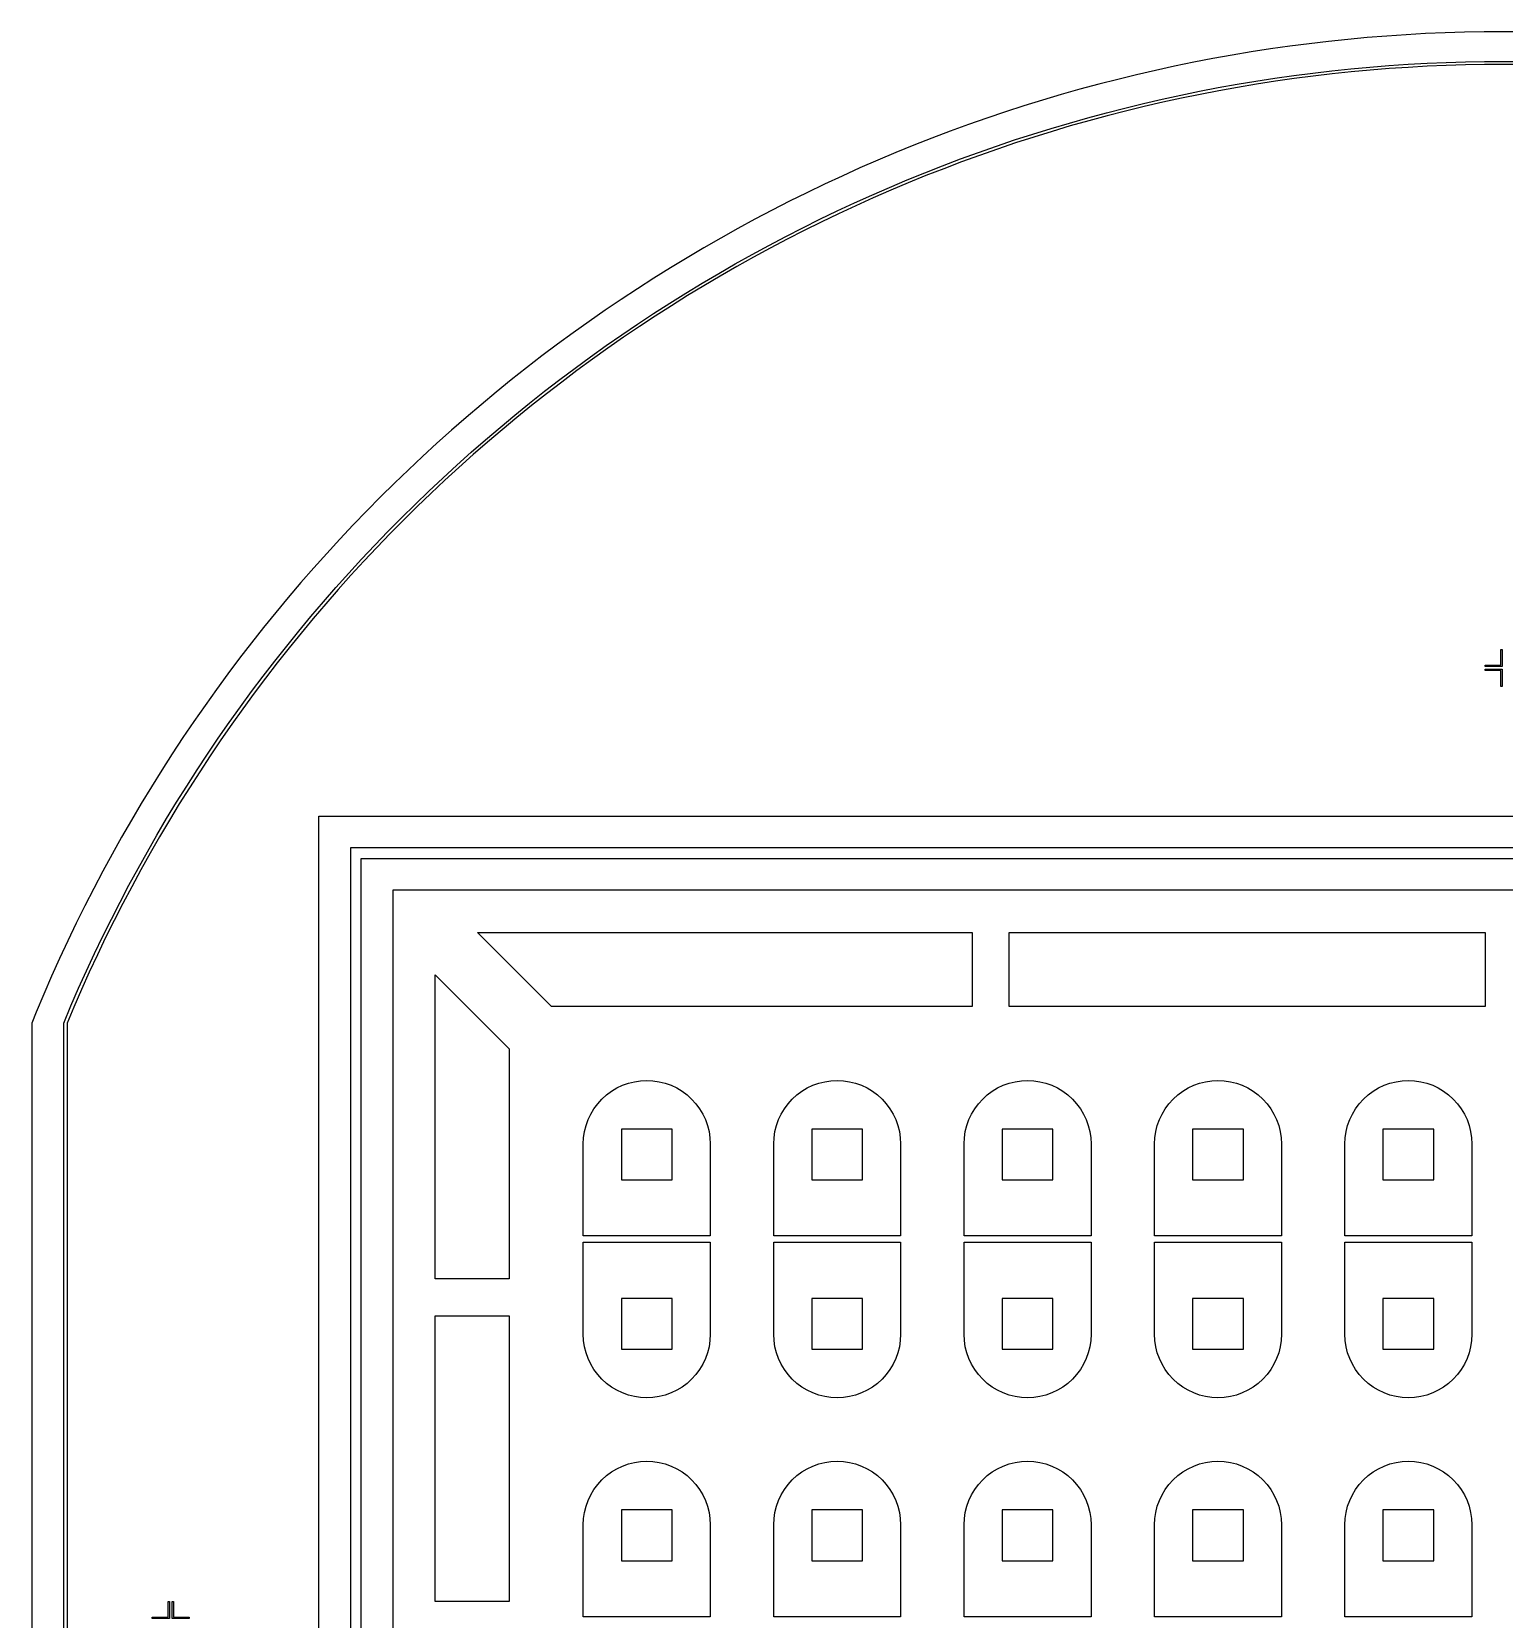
# Model space of a CAD drawing. Extents: x -25 to 122, y -49 to 104.
# Drawn here: x -25 to 45.9, y 27.5 to 104 of the extents above; entities that cross this region are included whole.
import ezdxf

# ---------------------------------------------------------------- set-up
doc = ezdxf.new("R2010")
doc.units = 0

msp = doc.modelspace()

# ---------------------------------------------------------------- linework, layer by layer
for p, q in [((44.9162, 104.007), (43.9776, 103.99)), ((45.855, 104.013), (44.9162, 104.007)), ((46.7938, 104.007), (45.855, 104.013)), ((35.5596, 103.317), (34.6301, 103.185)), ((36.4906, 103.438), (35.5596, 103.317)), ((37.423, 103.547), (36.4906, 103.438)), ((38.3567, 103.645), (37.423, 103.547)), ((39.2915, 103.731), (38.3567, 103.645)), ((40.2273, 103.806), (39.2915, 103.731)), ((41.164, 103.869), (40.2273, 103.806)), ((42.1013, 103.921), (41.164, 103.869)), ((43.0392, 103.961), (42.1013, 103.921)), ((43.9776, 103.99), (43.0392, 103.961)), ((30.9306, 102.543), (30.011, 102.354)), ((31.8524, 102.721), (30.9306, 102.543)), ((32.7764, 102.887), (31.8524, 102.721)), ((33.7024, 103.042), (32.7764, 102.887)), ((34.6301, 103.185), (33.7024, 103.042)), ((41.2513, 102.447), (42.1712, 102.498)), ((42.1712, 102.498), (43.0917, 102.537)), ((43.0917, 102.537), (44.0126, 102.565)), ((44.0126, 102.565), (44.9337, 102.582)), ((44.9337, 102.582), (45.855, 102.588)), ((45.855, 102.588), (46.7763, 102.582)), ((27.267, 101.72), (26.3578, 101.487)), ((28.1791, 101.943), (27.267, 101.72)), ((29.0938, 102.154), (28.1791, 101.943)), ((30.011, 102.354), (29.0938, 102.154)), ((33.9287, 101.635), (34.8392, 101.775)), ((34.8392, 101.775), (35.7514, 101.905)), ((35.7715, 101.756), (34.8612, 101.627)), ((35.7514, 101.905), (36.665, 102.023)), ((36.6834, 101.875), (35.7715, 101.756)), ((36.665, 102.023), (37.5801, 102.131)), ((37.5966, 101.981), (36.6834, 101.875)), ((37.5801, 102.131), (38.4964, 102.226)), ((38.5111, 102.077), (37.5966, 101.981)), ((38.4964, 102.226), (39.4138, 102.311)), ((39.4266, 102.162), (38.5111, 102.077)), ((39.4138, 102.311), (40.3321, 102.385)), ((40.3432, 102.235), (39.4266, 102.162)), ((40.3321, 102.385), (41.2513, 102.447)), ((41.2605, 102.297), (40.3432, 102.235)), ((42.1786, 102.348), (41.2605, 102.297)), ((43.0972, 102.387), (42.1786, 102.348)), ((44.0163, 102.415), (43.0972, 102.387)), ((44.9356, 102.432), (44.0163, 102.415)), ((45.855, 102.438), (44.9356, 102.432)), ((46.7744, 102.432), (45.855, 102.438)), ((24.5482, 100.986), (23.6482, 100.719)), ((25.4515, 101.242), (24.5482, 100.986)), ((26.3578, 101.487), (25.4515, 101.242)), ((29.406, 100.764), (30.3061, 100.96)), ((30.3061, 100.96), (31.2086, 101.145)), ((31.2379, 100.998), (30.3372, 100.813)), ((31.2086, 101.145), (32.1133, 101.32)), ((32.1407, 101.172), (31.2379, 100.998)), ((32.1133, 101.32), (33.02, 101.483)), ((33.0457, 101.335), (32.1407, 101.172)), ((33.02, 101.483), (33.9287, 101.635)), ((33.9526, 101.487), (33.0457, 101.335)), ((34.8612, 101.627), (33.9526, 101.487)), ((22.7515, 100.441), (21.8584, 100.152)), ((23.6482, 100.719), (22.7515, 100.441)), ((26.721, 100.109), (27.6133, 100.338)), ((27.6497, 100.193), (26.7592, 99.9637)), ((27.6133, 100.338), (28.5083, 100.556)), ((28.543, 100.411), (27.6497, 100.193)), ((28.5083, 100.556), (29.406, 100.764)), ((29.4388, 100.617), (28.543, 100.411)), ((30.3372, 100.813), (29.4388, 100.617)), ((20.0829, 99.5411), (19.201, 99.2194)), ((20.9688, 99.8519), (20.0829, 99.5411)), ((21.8584, 100.152), (20.9688, 99.8519)), ((24.0619, 99.3553), (24.9451, 99.6173)), ((24.9869, 99.4732), (24.1054, 99.2117)), ((24.9451, 99.6173), (25.8315, 99.8685)), ((25.8716, 99.7239), (24.9869, 99.4732)), ((25.8315, 99.8685), (26.721, 100.109)), ((26.7592, 99.9637), (25.8716, 99.7239)), ((18.323, 98.8869), (17.4492, 98.5437)), ((19.201, 99.2194), (18.323, 98.8869)), ((21.4323, 98.5045), (22.3053, 98.7988)), ((22.3524, 98.6564), (21.4811, 98.3626)), ((22.3053, 98.7988), (23.1819, 99.0824)), ((23.2272, 98.9394), (22.3524, 98.6564)), ((23.1819, 99.0824), (24.0619, 99.3553)), ((24.1054, 99.2117), (23.2272, 98.9394)), ((16.5797, 98.1898), (15.7146, 97.8252)), ((17.4492, 98.5437), (16.5797, 98.1898)), ((18.8359, 97.5574), (19.6975, 97.8837)), ((19.6975, 97.8837), (20.563, 98.1994)), ((20.6135, 98.0582), (19.7497, 97.7431)), ((20.563, 98.1994), (21.4323, 98.5045)), ((21.4811, 98.3626), (20.6135, 98.0582)), ((14.854, 97.45), (13.9981, 97.0643)), ((15.7146, 97.8252), (14.854, 97.45)), ((17.125, 96.8732), (17.9784, 97.2206)), ((17.9784, 97.2206), (18.8359, 97.5574)), ((18.8899, 97.4175), (18.0341, 97.0813)), ((19.7497, 97.7431), (18.8899, 97.4175)), ((13.147, 96.6682), (12.3009, 96.2616)), ((13.9981, 97.0643), (13.147, 96.6682)), ((15.4315, 96.1473), (16.276, 96.5155)), ((16.3351, 96.3776), (15.4923, 96.0101)), ((16.276, 96.5155), (17.125, 96.8732)), ((17.1824, 96.7346), (16.3351, 96.3776)), ((18.0341, 97.0813), (17.1824, 96.7346)), ((11.4597, 95.8446), (10.6238, 95.4174)), ((12.3009, 96.2616), (11.4597, 95.8446)), ((13.7563, 95.38), (14.5916, 95.7688)), ((14.654, 95.6324), (13.8204, 95.2444)), ((14.5916, 95.7688), (15.4315, 96.1473)), ((15.4923, 96.0101), (14.654, 95.6324)), ((9.79315, 94.98), (8.96794, 94.5323)), ((10.6238, 95.4174), (9.79315, 94.98)), ((12.1004, 94.5718), (12.9259, 94.981)), ((12.9917, 94.8462), (12.1679, 94.4378)), ((12.9259, 94.981), (13.7563, 95.38)), ((13.8204, 95.2444), (12.9917, 94.8462)), ((8.14828, 94.0746), (7.33432, 93.6069)), ((8.96794, 94.5323), (8.14828, 94.0746)), ((10.4649, 93.7232), (11.2801, 94.1525)), ((11.2801, 94.1525), (12.1004, 94.5718)), ((12.1679, 94.4378), (11.3491, 94.0194)), ((7.33432, 93.6069), (6.52614, 93.1292)), ((9.65506, 93.284), (10.4649, 93.7232)), ((10.5356, 93.5909), (9.72739, 93.1525)), ((11.3491, 94.0194), (10.5356, 93.5909)), ((5.72389, 92.6416), (4.92769, 92.1443)), ((6.52614, 93.1292), (5.72389, 92.6416)), ((8.05186, 92.3757), (8.85066, 92.8348)), ((8.92461, 92.7043), (8.1274, 92.2462)), ((8.85066, 92.8348), (9.65506, 93.284)), ((9.72739, 93.1525), (8.92461, 92.7043)), ((4.92769, 92.1443), (4.13763, 91.6372)), ((6.47144, 91.4285), (7.25874, 91.907)), ((7.33585, 91.7783), (6.55013, 91.3008)), ((7.25874, 91.907), (8.05186, 92.3757)), ((8.1274, 92.2462), (7.33585, 91.7783)), ((3.35388, 91.1204), (2.57652, 90.5941)), ((4.13763, 91.6372), (3.35388, 91.1204)), ((5.69005, 90.9404), (6.47144, 91.4285)), ((6.55013, 91.3008), (5.77031, 90.8136)), ((2.57652, 90.5941), (1.80568, 90.0582)), ((4.14557, 89.9356), (4.91473, 90.4427)), ((4.99652, 90.317), (4.2289, 89.8108)), ((4.91473, 90.4427), (5.69005, 90.9404)), ((5.77031, 90.8136), (4.99652, 90.317)), ((1.04146, 89.513), (0.28401, 88.9584)), ((1.80568, 90.0582), (1.04146, 89.513)), ((3.38269, 89.419), (4.14557, 89.9356)), ((4.2289, 89.8108), (3.46754, 89.2953)), ((0.28401, 88.9584), (-0.46658, 88.3945)), ((1.87622, 88.358), (2.62621, 88.8932)), ((2.71257, 88.7705), (1.9641, 88.2365)), ((2.62621, 88.8932), (3.38269, 89.419)), ((3.46754, 89.2953), (2.71257, 88.7705)), ((-0.46658, 88.3945), (-1.21021, 87.8215)), ((1.13287, 87.8138), (1.87622, 88.358)), ((1.9641, 88.2365), (1.22223, 87.6933)), ((-1.94673, 87.2394), (-2.67607, 86.6483)), ((-1.21021, 87.8215), (-1.94673, 87.2394)), ((-0.3335, 86.6981), (0.39626, 87.2604)), ((0.39626, 87.2604), (1.13287, 87.8138)), ((1.22223, 87.6933), (0.48709, 87.1411)), ((-2.67607, 86.6483), (-3.3981, 86.0483)), ((-1.0563, 86.1268), (-0.3335, 86.6981)), ((-0.24121, 86.5798), (-0.96259, 86.0097)), ((0.48709, 87.1411), (-0.24121, 86.5798)), ((-3.3981, 86.0483), (-4.1127, 85.4395)), ((-1.77206, 85.5467), (-1.0563, 86.1268)), ((-0.96259, 86.0097), (-1.6769, 85.4308)), ((-4.1127, 85.4395), (-4.81979, 84.8219)), ((-3.18193, 84.3604), (-2.48064, 84.9579)), ((-2.48064, 84.9579), (-1.77206, 85.5467)), ((-1.6769, 85.4308), (-2.38406, 84.8431)), ((-5.51924, 84.1957), (-6.21095, 83.561)), ((-4.81979, 84.8219), (-5.51924, 84.1957)), ((-3.87585, 83.7544), (-3.18193, 84.3604)), ((-3.08395, 84.2469), (-3.77649, 83.642)), ((-2.38406, 84.8431), (-3.08395, 84.2469)), ((-6.21095, 83.561), (-6.89484, 82.9179)), ((-4.56227, 83.1399), (-3.87585, 83.7544)), ((-3.77649, 83.642), (-4.46153, 83.0287)), ((-6.89484, 82.9179), (-7.57077, 82.2664)), ((-5.2411, 82.517), (-4.56227, 83.1399)), ((-4.46153, 83.0287), (-5.13901, 82.4071)), ((-7.57077, 82.2664), (-8.23865, 81.6066)), ((-6.57558, 81.2465), (-5.91225, 81.8858)), ((-5.91225, 81.8858), (-5.2411, 82.517)), ((-5.13901, 82.4071), (-5.80881, 81.7772)), ((-8.23865, 81.6066), (-8.89839, 80.9388)), ((-7.23102, 80.599), (-6.57558, 81.2465)), ((-6.47083, 81.1391), (-7.12495, 80.493)), ((-5.80881, 81.7772), (-6.47083, 81.1391)), ((-8.89839, 80.9388), (-9.54988, 80.2628)), ((-7.87848, 79.9436), (-7.23102, 80.599)), ((-7.12495, 80.493), (-7.77112, 79.8388)), ((-10.193, 79.5789), (-10.8277, 78.8872)), ((-9.54988, 80.2628), (-10.193, 79.5789)), ((-8.51784, 79.2802), (-7.87848, 79.9436)), ((-7.77112, 79.8388), (-8.40919, 79.1768)), ((-10.8277, 78.8872), (-11.4539, 78.1878)), ((-9.149, 78.6091), (-8.51784, 79.2802)), ((-8.40919, 79.1768), (-9.03911, 78.507)), ((-11.4539, 78.1878), (-12.0715, 77.4807)), ((-9.7719, 77.9303), (-9.149, 78.6091)), ((-9.03911, 78.507), (-9.66075, 77.8295)), ((-12.0715, 77.4807), (-12.6803, 76.7661)), ((-10.9924, 76.5499), (-10.3864, 77.2439)), ((-10.3864, 77.2439), (-9.7719, 77.9303)), ((-9.66075, 77.8295), (-10.274, 77.1445)), ((-12.6803, 76.7661), (-13.2803, 76.0441)), ((-11.5899, 75.8486), (-10.9924, 76.5499)), ((-10.274, 77.1445), (-10.8789, 76.452)), ((-13.2803, 76.0441), (-13.8714, 75.3147)), ((-12.1787, 75.1401), (-11.5899, 75.8486)), ((-11.4751, 75.7521), (-12.0628, 75.0449)), ((-10.8789, 76.452), (-11.4751, 75.7521)), ((-13.8714, 75.3147), (-14.4535, 74.5782)), ((-12.7588, 74.4243), (-12.1787, 75.1401)), ((-12.0628, 75.0449), (-12.6417, 74.3306)), ((-14.4535, 74.5782), (-15.0265, 73.8346)), ((-13.3301, 73.7015), (-12.7588, 74.4243)), ((-12.6417, 74.3306), (-13.2118, 73.6092)), ((45.7276, 73.4954), (45.7276, 74.2596)), ((45.7276, 74.2596), (45.7913, 74.2596)), ((45.7913, 74.2596), (45.7913, 73.4317)), ((-15.0265, 73.8346), (-15.5904, 73.084)), ((-13.8924, 72.9717), (-13.3301, 73.7015)), ((-13.2118, 73.6092), (-13.7731, 72.8809)), ((44.9634, 73.4317), (44.9634, 73.4954)), ((44.9634, 73.4954), (45.7276, 73.4954)), ((45.7913, 73.4317), (44.9634, 73.4317)), ((-15.5904, 73.084), (-16.145, 72.3265)), ((-14.4458, 72.2351), (-13.8924, 72.9717)), ((-13.7731, 72.8809), (-14.3253, 72.1458)), ((44.9634, 73.2406), (44.9634, 73.3043)), ((44.9634, 73.3043), (45.7913, 73.3043)), ((45.7276, 73.2406), (44.9634, 73.2406)), ((45.7276, 72.4764), (45.7276, 73.2406)), ((45.7913, 73.3043), (45.7913, 72.4764)), ((-16.145, 72.3265), (-16.6902, 71.5623)), ((-14.9901, 71.4918), (-14.4458, 72.2351)), ((-14.3253, 72.1458), (-14.8685, 71.4039)), ((45.7913, 72.4764), (45.7276, 72.4764)), ((-16.6902, 71.5623), (-17.2261, 70.7915)), ((-15.5252, 70.7418), (-14.9901, 71.4918)), ((-14.8685, 71.4039), (-15.4025, 70.6554)), ((-17.2261, 70.7915), (-17.7524, 70.0141)), ((-16.051, 69.9853), (-15.5252, 70.7418)), ((-15.4025, 70.6554), (-15.9273, 69.9004)), ((-17.7524, 70.0141), (-18.2692, 69.2303)), ((-16.5676, 69.2224), (-16.051, 69.9853)), ((-15.9273, 69.9004), (-16.4428, 69.1391)), ((-18.2692, 69.2303), (-18.7763, 68.4403)), ((-17.0747, 68.4532), (-16.5676, 69.2224)), ((-16.4428, 69.1391), (-16.949, 68.3715)), ((-18.7763, 68.4403), (-19.2737, 67.6441)), ((-17.5724, 67.6779), (-17.0747, 68.4532)), ((-16.949, 68.3715), (-17.4456, 67.5977)), ((-19.2737, 67.6441), (-19.7612, 66.8418)), ((-18.0605, 66.8965), (-17.5724, 67.6779)), ((-17.4456, 67.5977), (-17.9328, 66.8179)), ((-19.7612, 66.8418), (-20.2389, 66.0337)), ((-18.539, 66.1092), (-18.0605, 66.8965)), ((-17.9328, 66.8179), (-18.4103, 66.0321)), ((-20.2389, 66.0337), (-20.7066, 65.2197)), ((-19.0078, 65.3161), (-18.539, 66.1092)), ((-18.4103, 66.0321), (-18.8782, 65.2406)), ((-11.209, -11.209), (-11.209, 66.235)), ((-11.209, 66.235), (102.919, 66.235)), ((-20.7066, 65.2197), (-21.1644, 64.4)), ((-19.4668, 64.5173), (-19.0078, 65.3161)), ((-18.8782, 65.2406), (-19.3363, 64.4434)), ((-21.1644, 64.4), (-21.612, 63.5748)), ((-19.916, 63.7129), (-19.4668, 64.5173)), ((-19.3363, 64.4434), (-19.7845, 63.6406)), ((101.39, 64.7065), (-9.6805, 64.7065)), ((-9.6805, 64.7065), (-9.6805, -9.6805)), ((-21.612, 63.5748), (-22.0494, 62.7442)), ((-20.3552, 62.9031), (-19.916, 63.7129)), ((-19.7845, 63.6406), (-20.2229, 62.8324)), ((-9.17099, -9.17099), (-9.17099, 64.197)), ((-9.17099, 64.197), (100.881, 64.197)), ((-22.0494, 62.7442), (-22.4766, 61.9082)), ((-20.7845, 62.0879), (-20.3552, 62.9031)), ((-20.2229, 62.8324), (-20.6514, 62.0188)), ((-21.2038, 61.2675), (-20.7845, 62.0879)), ((-20.6514, 62.0188), (-21.0698, 61.2001)), ((99.3525, 62.6685), (-7.64249, 62.6685)), ((-7.64249, 62.6685), (-7.64249, -7.64249)), ((-22.4766, 61.9082), (-22.8936, 61.0671)), ((-21.613, 60.4421), (-21.2038, 61.2675)), ((-21.0698, 61.2001), (-21.4782, 60.3763)), ((-22.8936, 61.0671), (-23.3002, 60.2209)), ((-22.012, 59.6117), (-21.613, 60.4421)), ((0, 57.064), (-3.5665, 60.6305)), ((-3.5665, 60.6305), (20.2526, 60.6305)), ((20.2526, 60.6305), (20.2526, 57.064)), ((22.0359, 57.064), (22.0359, 60.6305)), ((22.0359, 60.6305), (44.9634, 60.6305)), ((44.9634, 60.6305), (44.9634, 57.064)), ((-23.3002, 60.2209), (-23.6963, 59.3698)), ((-21.4782, 60.3763), (-21.8764, 59.5475)), ((-23.6963, 59.3698), (-24.082, 58.5139)), ((-22.4008, 58.7764), (-22.012, 59.6117)), ((-21.8764, 59.5475), (-22.2644, 58.714)), ((-24.082, 58.5139), (-24.4572, 57.6534)), ((-22.7793, 57.9365), (-22.4008, 58.7764)), ((-22.2644, 58.714), (-22.6422, 57.8757)), ((-5.60449, 43.9444), (-5.60449, 58.5925)), ((-5.60449, 58.5925), (-2.03799, 55.026)), ((-24.4572, 57.6534), (-24.8218, 56.7883)), ((-23.1475, 57.0919), (-22.7793, 57.9365)), ((-22.6422, 57.8757), (-23.0096, 57.0328)), ((-24.8218, 56.7883), (-25.0371, 56.2593)), ((-23.4969, 56.2626), (-23.1475, 57.0919)), ((-23.0096, 57.0328), (-23.3345, 56.2618)), ((20.2526, 57.064), (0, 57.064)), ((44.9634, 57.064), (22.0359, 57.064)), ((-25.0371, 56.2593), (-25.0371, -1.23334)), ((-23.4969, -1.23666), (-23.4969, 56.2626)), ((-23.3345, 56.2618), (-23.3345, -1.23579)), ((-2.03799, 55.026), (-2.03799, 43.9444)), ((2.42387, 52.6021), (2.64616, 52.8036)), ((2.64616, 52.8036), (2.88712, 52.9823)), ((2.88712, 52.9823), (3.14444, 53.1365)), ((3.14444, 53.1365), (3.41563, 53.2648)), ((3.41563, 53.2648), (3.69809, 53.3659)), ((3.69809, 53.3659), (3.98911, 53.4388)), ((3.98911, 53.4388), (4.28587, 53.4828)), ((4.28587, 53.4828), (4.58549, 53.4975)), ((4.58549, 53.4975), (4.88512, 53.4828)), ((4.88512, 53.4828), (5.18188, 53.4388)), ((5.18188, 53.4388), (5.47289, 53.3659)), ((5.47289, 53.3659), (5.75534, 53.2648)), ((5.75534, 53.2648), (6.02655, 53.1365)), ((6.02655, 53.1365), (6.28386, 52.9823)), ((6.28386, 52.9823), (6.52483, 52.8036)), ((6.52483, 52.8036), (6.7471, 52.6021)), ((11.5949, 52.6021), (11.8172, 52.8036)), ((11.8172, 52.8036), (12.0581, 52.9823)), ((12.0581, 52.9823), (12.3154, 53.1365)), ((12.3154, 53.1365), (12.5866, 53.2648)), ((12.5866, 53.2648), (12.8691, 53.3659)), ((12.8691, 53.3659), (13.1601, 53.4388)), ((13.1601, 53.4388), (13.4569, 53.4828)), ((13.4569, 53.4828), (13.7565, 53.4975)), ((13.7565, 53.4975), (14.0561, 53.4828)), ((14.0561, 53.4828), (14.3529, 53.4388)), ((14.3529, 53.4388), (14.6439, 53.3659)), ((14.6439, 53.3659), (14.9263, 53.2648)), ((14.9263, 53.2648), (15.1975, 53.1365)), ((15.1975, 53.1365), (15.4549, 52.9823)), ((15.4549, 52.9823), (15.6958, 52.8036)), ((15.6958, 52.8036), (15.9181, 52.6021)), ((20.7659, 52.6021), (20.9882, 52.8036)), ((20.9882, 52.8036), (21.2291, 52.9823)), ((21.2291, 52.9823), (21.4864, 53.1365)), ((21.4864, 53.1365), (21.7576, 53.2648)), ((21.7576, 53.2648), (22.0401, 53.3659)), ((22.0401, 53.3659), (22.3311, 53.4388)), ((22.3311, 53.4388), (22.6279, 53.4828)), ((22.6279, 53.4828), (22.9275, 53.4975)), ((22.9275, 53.4975), (23.2271, 53.4828)), ((23.2271, 53.4828), (23.5239, 53.4388)), ((23.5239, 53.4388), (23.8149, 53.3659)), ((23.8149, 53.3659), (24.0974, 53.2648)), ((24.0974, 53.2648), (24.3685, 53.1365)), ((24.3685, 53.1365), (24.6259, 52.9823)), ((24.6259, 52.9823), (24.8668, 52.8036)), ((24.8668, 52.8036), (25.0891, 52.6021)), ((29.9369, 52.6021), (30.1592, 52.8036)), ((30.1592, 52.8036), (30.4001, 52.9823)), ((30.4001, 52.9823), (30.6574, 53.1365)), ((30.6574, 53.1365), (30.9286, 53.2648)), ((30.9286, 53.2648), (31.2111, 53.3659)), ((31.2111, 53.3659), (31.5021, 53.4388)), ((31.5021, 53.4388), (31.7989, 53.4828)), ((31.7989, 53.4828), (32.0985, 53.4975)), ((32.0985, 53.4975), (32.3981, 53.4828)), ((32.3981, 53.4828), (32.6949, 53.4388)), ((32.6949, 53.4388), (32.9859, 53.3659)), ((32.9859, 53.3659), (33.2683, 53.2648)), ((33.2683, 53.2648), (33.5396, 53.1365)), ((33.5396, 53.1365), (33.7969, 52.9823)), ((33.7969, 52.9823), (34.0378, 52.8036)), ((34.0378, 52.8036), (34.2601, 52.6021)), ((39.1079, 52.6021), (39.3302, 52.8036)), ((39.3302, 52.8036), (39.5711, 52.9823)), ((39.5711, 52.9823), (39.8284, 53.1365)), ((39.8284, 53.1365), (40.0996, 53.2648)), ((40.0996, 53.2648), (40.3821, 53.3659)), ((40.3821, 53.3659), (40.6731, 53.4388)), ((40.6731, 53.4388), (40.9699, 53.4828)), ((40.9699, 53.4828), (41.2695, 53.4975)), ((41.2695, 53.4975), (41.5691, 53.4828)), ((41.5691, 53.4828), (41.8659, 53.4388)), ((41.8659, 53.4388), (42.1569, 53.3659)), ((42.1569, 53.3659), (42.4393, 53.2648)), ((42.4393, 53.2648), (42.7105, 53.1365)), ((42.7105, 53.1365), (42.9679, 52.9823)), ((42.9679, 52.9823), (43.2088, 52.8036)), ((43.2088, 52.8036), (43.4311, 52.6021)), ((1.88947, 51.8815), (2.0437, 52.1389)), ((2.0437, 52.1389), (2.2224, 52.3798)), ((2.2224, 52.3798), (2.42387, 52.6021)), ((6.7471, 52.6021), (6.94858, 52.3798)), ((6.94858, 52.3798), (7.12729, 52.1389)), ((7.12729, 52.1389), (7.28151, 51.8815)), ((11.0605, 51.8815), (11.2147, 52.1389)), ((11.2147, 52.1389), (11.3934, 52.3798)), ((11.3934, 52.3798), (11.5949, 52.6021)), ((15.9181, 52.6021), (16.1196, 52.3798)), ((16.1196, 52.3798), (16.2983, 52.1389)), ((16.2983, 52.1389), (16.4525, 51.8815)), ((20.2315, 51.8815), (20.3857, 52.1389)), ((20.3857, 52.1389), (20.5644, 52.3798)), ((20.5644, 52.3798), (20.7659, 52.6021)), ((25.0891, 52.6021), (25.2906, 52.3798)), ((25.2906, 52.3798), (25.4693, 52.1389)), ((25.4693, 52.1389), (25.6235, 51.8815)), ((29.4025, 51.8815), (29.5567, 52.1389)), ((29.5567, 52.1389), (29.7354, 52.3798)), ((29.7354, 52.3798), (29.9369, 52.6021)), ((34.2601, 52.6021), (34.4616, 52.3798)), ((34.4616, 52.3798), (34.6403, 52.1389)), ((34.6403, 52.1389), (34.7945, 51.8815)), ((38.5735, 51.8815), (38.7277, 52.1389)), ((38.7277, 52.1389), (38.9064, 52.3798)), ((38.9064, 52.3798), (39.1079, 52.6021)), ((43.4311, 52.6021), (43.6326, 52.3798)), ((43.6326, 52.3798), (43.8113, 52.1389)), ((43.8113, 52.1389), (43.9655, 51.8815)), ((1.58723, 51.0369), (1.66013, 51.3279)), ((1.66013, 51.3279), (1.7612, 51.6104)), ((1.7612, 51.6104), (1.88947, 51.8815)), ((7.28151, 51.8815), (7.40979, 51.6104)), ((7.40979, 51.6104), (7.51086, 51.3279)), ((7.51086, 51.3279), (7.58376, 51.0369)), ((10.7582, 51.0369), (10.8311, 51.3279)), ((10.8311, 51.3279), (10.9322, 51.6104)), ((10.9322, 51.6104), (11.0605, 51.8815)), ((16.4525, 51.8815), (16.5808, 51.6104)), ((16.5808, 51.6104), (16.6819, 51.3279)), ((16.6819, 51.3279), (16.7547, 51.0369)), ((19.9292, 51.0369), (20.0021, 51.3279)), ((20.0021, 51.3279), (20.1032, 51.6104)), ((20.1032, 51.6104), (20.2315, 51.8815)), ((25.6235, 51.8815), (25.7518, 51.6104)), ((25.7518, 51.6104), (25.8529, 51.3279)), ((25.8529, 51.3279), (25.9258, 51.0369)), ((29.1002, 51.0369), (29.1731, 51.3279)), ((29.1731, 51.3279), (29.2742, 51.6104)), ((29.2742, 51.6104), (29.4025, 51.8815)), ((34.7945, 51.8815), (34.9228, 51.6104)), ((34.9228, 51.6104), (35.0238, 51.3279)), ((35.0238, 51.3279), (35.0968, 51.0369)), ((38.2712, 51.0369), (38.3441, 51.3279)), ((38.3441, 51.3279), (38.4452, 51.6104)), ((38.4452, 51.6104), (38.5735, 51.8815)), ((43.9655, 51.8815), (44.0938, 51.6104)), ((44.0938, 51.6104), (44.1949, 51.3279)), ((44.1949, 51.3279), (44.2677, 51.0369)), ((1.52849, 50.4405), (1.54321, 50.7401)), ((1.54321, 50.7401), (1.58723, 51.0369)), ((5.80829, 51.1538), (3.3627, 51.1538)), ((3.3627, 51.1538), (3.3627, 48.7082)), ((5.80829, 48.7082), (5.80829, 51.1538)), ((7.58376, 51.0369), (7.62776, 50.7401)), ((7.62776, 50.7401), (7.64249, 50.4405)), ((10.6995, 50.4405), (10.7142, 50.7401)), ((10.7142, 50.7401), (10.7582, 51.0369)), ((14.9793, 51.1538), (12.5337, 51.1538)), ((12.5337, 51.1538), (12.5337, 48.7082)), ((14.9793, 48.7082), (14.9793, 51.1538)), ((16.7547, 51.0369), (16.7988, 50.7401)), ((16.7988, 50.7401), (16.8135, 50.4405)), ((19.8705, 50.4405), (19.8852, 50.7401)), ((19.8852, 50.7401), (19.9292, 51.0369)), ((24.1503, 51.1538), (21.7047, 51.1538)), ((21.7047, 51.1538), (21.7047, 48.7082)), ((24.1503, 48.7082), (24.1503, 51.1538)), ((25.9258, 51.0369), (25.9698, 50.7401)), ((25.9698, 50.7401), (25.9845, 50.4405)), ((29.0415, 50.4405), (29.0562, 50.7401)), ((29.0562, 50.7401), (29.1002, 51.0369)), ((33.3213, 51.1538), (30.8757, 51.1538)), ((30.8757, 51.1538), (30.8757, 48.7082)), ((33.3213, 48.7082), (33.3213, 51.1538)), ((35.0968, 51.0369), (35.1408, 50.7401)), ((35.1408, 50.7401), (35.1555, 50.4405)), ((38.2125, 50.4405), (38.2272, 50.7401)), ((38.2272, 50.7401), (38.2712, 51.0369)), ((42.4923, 51.1538), (40.0467, 51.1538)), ((40.0467, 51.1538), (40.0467, 48.7082)), ((42.4923, 48.7082), (42.4923, 51.1538)), ((44.2677, 51.0369), (44.3118, 50.7401)), ((44.3118, 50.7401), (44.3265, 50.4405)), ((1.52849, 46.0078), (1.52849, 50.4405)), ((7.64249, 50.4405), (7.64249, 46.0078)), ((10.6995, 46.0078), (10.6995, 50.4405)), ((16.8135, 50.4405), (16.8135, 46.0078)), ((19.8705, 46.0078), (19.8705, 50.4405)), ((25.9845, 50.4405), (25.9845, 46.0078)), ((29.0415, 46.0078), (29.0415, 50.4405)), ((35.1555, 50.4405), (35.1555, 46.0078)), ((38.2125, 46.0078), (38.2125, 50.4405)), ((44.3265, 50.4405), (44.3265, 46.0078)), ((3.3627, 48.7082), (5.80829, 48.7082)), ((12.5337, 48.7082), (14.9793, 48.7082)), ((21.7047, 48.7082), (24.1503, 48.7082)), ((30.8757, 48.7082), (33.3213, 48.7082)), ((40.0467, 48.7082), (42.4923, 48.7082)), ((7.64249, 46.0078), (1.52849, 46.0078)), ((16.8135, 46.0078), (10.6995, 46.0078)), ((25.9845, 46.0078), (19.8705, 46.0078)), ((35.1555, 46.0078), (29.0415, 46.0078)), ((44.3265, 46.0078), (38.2125, 46.0078)), ((1.52849, 41.2695), (1.52849, 45.7021)), ((1.52849, 45.7021), (7.64249, 45.7021)), ((7.64249, 45.7021), (7.64249, 41.2695)), ((10.6995, 41.2695), (10.6995, 45.7021)), ((10.6995, 45.7021), (16.8135, 45.7021)), ((16.8135, 45.7021), (16.8135, 41.2695)), ((19.8705, 41.2695), (19.8705, 45.7021)), ((19.8705, 45.7021), (25.9845, 45.7021)), ((25.9845, 45.7021), (25.9845, 41.2695)), ((29.0415, 41.2695), (29.0415, 45.7021)), ((29.0415, 45.7021), (35.1555, 45.7021)), ((35.1555, 45.7021), (35.1555, 41.2695)), ((38.2125, 41.2695), (38.2125, 45.7021)), ((38.2125, 45.7021), (44.3265, 45.7021)), ((44.3265, 45.7021), (44.3265, 41.2695)), ((-2.03799, 43.9444), (-5.60449, 43.9444)), ((5.80829, 43.0018), (3.3627, 43.0018)), ((3.3627, 43.0018), (3.3627, 40.5562)), ((5.80829, 40.5562), (5.80829, 43.0018)), ((14.9793, 43.0018), (12.5337, 43.0018)), ((12.5337, 43.0018), (12.5337, 40.5562)), ((14.9793, 40.5562), (14.9793, 43.0018)), ((24.1503, 43.0018), (21.7047, 43.0018)), ((21.7047, 43.0018), (21.7047, 40.5562)), ((24.1503, 40.5562), (24.1503, 43.0018)), ((33.3213, 43.0018), (30.8757, 43.0018)), ((30.8757, 43.0018), (30.8757, 40.5562)), ((33.3213, 40.5562), (33.3213, 43.0018)), ((42.4923, 43.0018), (40.0467, 43.0018)), ((40.0467, 43.0018), (40.0467, 40.5562)), ((42.4923, 40.5562), (42.4923, 43.0018)), ((-5.60449, 28.4046), (-5.60449, 42.1611)), ((-5.60449, 42.1611), (-2.03799, 42.1611)), ((-2.03799, 42.1611), (-2.03799, 28.4046)), ((1.54321, 40.9699), (1.52849, 41.2695)), ((1.58723, 40.6731), (1.54321, 40.9699)), ((1.66013, 40.3821), (1.58723, 40.6731)), ((3.3627, 40.5562), (5.80829, 40.5562)), ((7.58376, 40.6731), (7.51086, 40.3821)), ((7.62776, 40.9699), (7.58376, 40.6731)), ((7.64249, 41.2695), (7.62776, 40.9699)), ((10.7142, 40.9699), (10.6995, 41.2695)), ((10.7582, 40.6731), (10.7142, 40.9699)), ((10.8311, 40.3821), (10.7582, 40.6731)), ((12.5337, 40.5562), (14.9793, 40.5562)), ((16.7547, 40.6731), (16.6819, 40.3821)), ((16.7988, 40.9699), (16.7547, 40.6731)), ((16.8135, 41.2695), (16.7988, 40.9699)), ((19.8852, 40.9699), (19.8705, 41.2695)), ((19.9292, 40.6731), (19.8852, 40.9699)), ((20.0021, 40.3821), (19.9292, 40.6731)), ((21.7047, 40.5562), (24.1503, 40.5562)), ((25.9258, 40.6731), (25.8529, 40.3821)), ((25.9698, 40.9699), (25.9258, 40.6731)), ((25.9845, 41.2695), (25.9698, 40.9699)), ((29.0562, 40.9699), (29.0415, 41.2695)), ((29.1002, 40.6731), (29.0562, 40.9699)), ((29.1731, 40.3821), (29.1002, 40.6731)), ((30.8757, 40.5562), (33.3213, 40.5562)), ((35.0968, 40.6731), (35.0238, 40.3821)), ((35.1408, 40.9699), (35.0968, 40.6731)), ((35.1555, 41.2695), (35.1408, 40.9699)), ((38.2272, 40.9699), (38.2125, 41.2695)), ((38.2712, 40.6731), (38.2272, 40.9699)), ((38.3441, 40.3821), (38.2712, 40.6731)), ((40.0467, 40.5562), (42.4923, 40.5562)), ((44.2677, 40.6731), (44.1949, 40.3821)), ((44.3118, 40.9699), (44.2677, 40.6731)), ((44.3265, 41.2695), (44.3118, 40.9699)), ((1.7612, 40.0996), (1.66013, 40.3821)), ((1.88947, 39.8284), (1.7612, 40.0996)), ((2.0437, 39.5711), (1.88947, 39.8284)), ((7.28151, 39.8284), (7.12729, 39.5711)), ((7.40979, 40.0996), (7.28151, 39.8284)), ((7.51086, 40.3821), (7.40979, 40.0996)), ((10.9322, 40.0996), (10.8311, 40.3821)), ((11.0605, 39.8284), (10.9322, 40.0996)), ((11.2147, 39.5711), (11.0605, 39.8284)), ((16.4525, 39.8284), (16.2983, 39.5711)), ((16.5808, 40.0996), (16.4525, 39.8284)), ((16.6819, 40.3821), (16.5808, 40.0996)), ((20.1032, 40.0996), (20.0021, 40.3821)), ((20.2315, 39.8284), (20.1032, 40.0996)), ((20.3857, 39.5711), (20.2315, 39.8284)), ((25.6235, 39.8284), (25.4693, 39.5711)), ((25.7518, 40.0996), (25.6235, 39.8284)), ((25.8529, 40.3821), (25.7518, 40.0996)), ((29.2742, 40.0996), (29.1731, 40.3821)), ((29.4025, 39.8284), (29.2742, 40.0996)), ((29.5567, 39.5711), (29.4025, 39.8284)), ((34.7945, 39.8284), (34.6403, 39.5711)), ((34.9228, 40.0996), (34.7945, 39.8284)), ((35.0238, 40.3821), (34.9228, 40.0996)), ((38.4452, 40.0996), (38.3441, 40.3821)), ((38.5735, 39.8284), (38.4452, 40.0996)), ((38.7277, 39.5711), (38.5735, 39.8284)), ((43.9655, 39.8284), (43.8113, 39.5711)), ((44.0938, 40.0996), (43.9655, 39.8284)), ((44.1949, 40.3821), (44.0938, 40.0996)), ((2.2224, 39.3302), (2.0437, 39.5711)), ((2.42387, 39.1079), (2.2224, 39.3302)), ((2.64616, 38.9064), (2.42387, 39.1079)), ((6.7471, 39.1079), (6.52483, 38.9064)), ((6.94858, 39.3302), (6.7471, 39.1079)), ((7.12729, 39.5711), (6.94858, 39.3302)), ((11.3934, 39.3302), (11.2147, 39.5711)), ((11.5949, 39.1079), (11.3934, 39.3302)), ((11.8172, 38.9064), (11.5949, 39.1079)), ((15.9181, 39.1079), (15.6958, 38.9064)), ((16.1196, 39.3302), (15.9181, 39.1079)), ((16.2983, 39.5711), (16.1196, 39.3302)), ((20.5644, 39.3302), (20.3857, 39.5711)), ((20.7659, 39.1079), (20.5644, 39.3302)), ((20.9882, 38.9064), (20.7659, 39.1079)), ((25.0891, 39.1079), (24.8668, 38.9064)), ((25.2906, 39.3302), (25.0891, 39.1079)), ((25.4693, 39.5711), (25.2906, 39.3302)), ((29.7354, 39.3302), (29.5567, 39.5711)), ((29.9369, 39.1079), (29.7354, 39.3302)), ((30.1592, 38.9064), (29.9369, 39.1079)), ((34.2601, 39.1079), (34.0378, 38.9064)), ((34.4616, 39.3302), (34.2601, 39.1079)), ((34.6403, 39.5711), (34.4616, 39.3302)), ((38.9064, 39.3302), (38.7277, 39.5711)), ((39.1079, 39.1079), (38.9064, 39.3302)), ((39.3302, 38.9064), (39.1079, 39.1079)), ((43.4311, 39.1079), (43.2088, 38.9064)), ((43.6326, 39.3302), (43.4311, 39.1079)), ((43.8113, 39.5711), (43.6326, 39.3302)), ((2.88712, 38.7277), (2.64616, 38.9064)), ((3.14444, 38.5735), (2.88712, 38.7277)), ((3.41563, 38.4452), (3.14444, 38.5735)), ((3.69809, 38.3441), (3.41563, 38.4452)), ((3.98911, 38.2712), (3.69809, 38.3441)), ((4.28587, 38.2272), (3.98911, 38.2712)), ((5.18188, 38.2712), (4.88512, 38.2272)), ((5.47289, 38.3441), (5.18188, 38.2712)), ((5.75534, 38.4452), (5.47289, 38.3441)), ((6.02655, 38.5735), (5.75534, 38.4452)), ((6.28386, 38.7277), (6.02655, 38.5735)), ((6.52483, 38.9064), (6.28386, 38.7277)), ((12.0581, 38.7277), (11.8172, 38.9064)), ((12.3154, 38.5735), (12.0581, 38.7277)), ((12.5866, 38.4452), (12.3154, 38.5735)), ((12.8691, 38.3441), (12.5866, 38.4452)), ((13.1601, 38.2712), (12.8691, 38.3441)), ((13.4569, 38.2272), (13.1601, 38.2712)), ((14.3529, 38.2712), (14.0561, 38.2272)), ((14.6439, 38.3441), (14.3529, 38.2712)), ((14.9263, 38.4452), (14.6439, 38.3441)), ((15.1975, 38.5735), (14.9263, 38.4452)), ((15.4549, 38.7277), (15.1975, 38.5735)), ((15.6958, 38.9064), (15.4549, 38.7277)), ((21.2291, 38.7277), (20.9882, 38.9064)), ((21.4864, 38.5735), (21.2291, 38.7277)), ((21.7576, 38.4452), (21.4864, 38.5735)), ((22.0401, 38.3441), (21.7576, 38.4452)), ((22.3311, 38.2712), (22.0401, 38.3441)), ((22.6279, 38.2272), (22.3311, 38.2712)), ((23.5239, 38.2712), (23.2271, 38.2272)), ((23.8149, 38.3441), (23.5239, 38.2712)), ((24.0974, 38.4452), (23.8149, 38.3441)), ((24.3685, 38.5735), (24.0974, 38.4452)), ((24.6259, 38.7277), (24.3685, 38.5735)), ((24.8668, 38.9064), (24.6259, 38.7277)), ((30.4001, 38.7277), (30.1592, 38.9064)), ((30.6574, 38.5735), (30.4001, 38.7277)), ((30.9286, 38.4452), (30.6574, 38.5735)), ((31.2111, 38.3441), (30.9286, 38.4452)), ((31.5021, 38.2712), (31.2111, 38.3441)), ((31.7989, 38.2272), (31.5021, 38.2712)), ((32.6949, 38.2712), (32.3981, 38.2272)), ((32.9859, 38.3441), (32.6949, 38.2712)), ((33.2683, 38.4452), (32.9859, 38.3441)), ((33.5396, 38.5735), (33.2683, 38.4452)), ((33.7969, 38.7277), (33.5396, 38.5735)), ((34.0378, 38.9064), (33.7969, 38.7277)), ((39.5711, 38.7277), (39.3302, 38.9064)), ((39.8284, 38.5735), (39.5711, 38.7277)), ((40.0996, 38.4452), (39.8284, 38.5735)), ((40.3821, 38.3441), (40.0996, 38.4452)), ((40.6731, 38.2712), (40.3821, 38.3441)), ((40.9699, 38.2272), (40.6731, 38.2712)), ((41.8659, 38.2712), (41.5691, 38.2272)), ((42.1569, 38.3441), (41.8659, 38.2712)), ((42.4393, 38.4452), (42.1569, 38.3441)), ((42.7105, 38.5735), (42.4393, 38.4452)), ((42.9679, 38.7277), (42.7105, 38.5735)), ((43.2088, 38.9064), (42.9679, 38.7277)), ((4.58549, 38.2125), (4.28587, 38.2272)), ((4.88512, 38.2272), (4.58549, 38.2125)), ((13.7565, 38.2125), (13.4569, 38.2272)), ((14.0561, 38.2272), (13.7565, 38.2125)), ((22.9275, 38.2125), (22.6279, 38.2272)), ((23.2271, 38.2272), (22.9275, 38.2125)), ((32.0985, 38.2125), (31.7989, 38.2272)), ((32.3981, 38.2272), (32.0985, 38.2125)), ((41.2695, 38.2125), (40.9699, 38.2272)), ((41.5691, 38.2272), (41.2695, 38.2125)), ((2.42387, 34.2601), (2.64616, 34.4616)), ((2.64616, 34.4616), (2.88712, 34.6403)), ((2.88712, 34.6403), (3.14444, 34.7945)), ((3.14444, 34.7945), (3.41563, 34.9228)), ((3.41563, 34.9228), (3.69809, 35.0238)), ((3.69809, 35.0238), (3.98911, 35.0968)), ((3.98911, 35.0968), (4.28587, 35.1408)), ((4.28587, 35.1408), (4.58549, 35.1555)), ((4.58549, 35.1555), (4.88512, 35.1408)), ((4.88512, 35.1408), (5.18188, 35.0968)), ((5.18188, 35.0968), (5.47289, 35.0238)), ((5.47289, 35.0238), (5.75534, 34.9228)), ((5.75534, 34.9228), (6.02655, 34.7945)), ((6.02655, 34.7945), (6.28386, 34.6403)), ((6.28386, 34.6403), (6.52483, 34.4616)), ((6.52483, 34.4616), (6.7471, 34.2601)), ((11.5949, 34.2601), (11.8172, 34.4616)), ((11.8172, 34.4616), (12.0581, 34.6403)), ((12.0581, 34.6403), (12.3154, 34.7945)), ((12.3154, 34.7945), (12.5866, 34.9228)), ((12.5866, 34.9228), (12.8691, 35.0238)), ((12.8691, 35.0238), (13.1601, 35.0968)), ((13.1601, 35.0968), (13.4569, 35.1408)), ((13.4569, 35.1408), (13.7565, 35.1555)), ((13.7565, 35.1555), (14.0561, 35.1408)), ((14.0561, 35.1408), (14.3529, 35.0968)), ((14.3529, 35.0968), (14.6439, 35.0238)), ((14.6439, 35.0238), (14.9263, 34.9228)), ((14.9263, 34.9228), (15.1975, 34.7945)), ((15.1975, 34.7945), (15.4549, 34.6403)), ((15.4549, 34.6403), (15.6958, 34.4616)), ((15.6958, 34.4616), (15.9181, 34.2601)), ((20.7659, 34.2601), (20.9882, 34.4616)), ((20.9882, 34.4616), (21.2291, 34.6403)), ((21.2291, 34.6403), (21.4864, 34.7945)), ((21.4864, 34.7945), (21.7576, 34.9228)), ((21.7576, 34.9228), (22.0401, 35.0238)), ((22.0401, 35.0238), (22.3311, 35.0968)), ((22.3311, 35.0968), (22.6279, 35.1408)), ((22.6279, 35.1408), (22.9275, 35.1555)), ((22.9275, 35.1555), (23.2271, 35.1408)), ((23.2271, 35.1408), (23.5239, 35.0968)), ((23.5239, 35.0968), (23.8149, 35.0238)), ((23.8149, 35.0238), (24.0974, 34.9228)), ((24.0974, 34.9228), (24.3685, 34.7945)), ((24.3685, 34.7945), (24.6259, 34.6403)), ((24.6259, 34.6403), (24.8668, 34.4616)), ((24.8668, 34.4616), (25.0891, 34.2601)), ((29.9369, 34.2601), (30.1592, 34.4616)), ((30.1592, 34.4616), (30.4001, 34.6403)), ((30.4001, 34.6403), (30.6574, 34.7945)), ((30.6574, 34.7945), (30.9286, 34.9228)), ((30.9286, 34.9228), (31.2111, 35.0238)), ((31.2111, 35.0238), (31.5021, 35.0968)), ((31.5021, 35.0968), (31.7989, 35.1408)), ((31.7989, 35.1408), (32.0985, 35.1555)), ((32.0985, 35.1555), (32.3981, 35.1408)), ((32.3981, 35.1408), (32.6949, 35.0968)), ((32.6949, 35.0968), (32.9859, 35.0238)), ((32.9859, 35.0238), (33.2683, 34.9228)), ((33.2683, 34.9228), (33.5396, 34.7945)), ((33.5396, 34.7945), (33.7969, 34.6403)), ((33.7969, 34.6403), (34.0378, 34.4616)), ((34.0378, 34.4616), (34.2601, 34.2601)), ((39.1079, 34.2601), (39.3302, 34.4616)), ((39.3302, 34.4616), (39.5711, 34.6403)), ((39.5711, 34.6403), (39.8284, 34.7945)), ((39.8284, 34.7945), (40.0996, 34.9228)), ((40.0996, 34.9228), (40.3821, 35.0238)), ((40.3821, 35.0238), (40.6731, 35.0968)), ((40.6731, 35.0968), (40.9699, 35.1408)), ((40.9699, 35.1408), (41.2695, 35.1555)), ((41.2695, 35.1555), (41.5691, 35.1408)), ((41.5691, 35.1408), (41.8659, 35.0968)), ((41.8659, 35.0968), (42.1569, 35.0238)), ((42.1569, 35.0238), (42.4393, 34.9228)), ((42.4393, 34.9228), (42.7105, 34.7945)), ((42.7105, 34.7945), (42.9679, 34.6403)), ((42.9679, 34.6403), (43.2088, 34.4616)), ((43.2088, 34.4616), (43.4311, 34.2601)), ((1.88947, 33.5396), (2.0437, 33.7969)), ((2.0437, 33.7969), (2.2224, 34.0378)), ((2.2224, 34.0378), (2.42387, 34.2601)), ((6.7471, 34.2601), (6.94858, 34.0378)), ((6.94858, 34.0378), (7.12729, 33.7969)), ((7.12729, 33.7969), (7.28151, 33.5396)), ((11.0605, 33.5396), (11.2147, 33.7969)), ((11.2147, 33.7969), (11.3934, 34.0378)), ((11.3934, 34.0378), (11.5949, 34.2601)), ((15.9181, 34.2601), (16.1196, 34.0378)), ((16.1196, 34.0378), (16.2983, 33.7969)), ((16.2983, 33.7969), (16.4525, 33.5396)), ((20.2315, 33.5396), (20.3857, 33.7969)), ((20.3857, 33.7969), (20.5644, 34.0378)), ((20.5644, 34.0378), (20.7659, 34.2601)), ((25.0891, 34.2601), (25.2906, 34.0378)), ((25.2906, 34.0378), (25.4693, 33.7969)), ((25.4693, 33.7969), (25.6235, 33.5396)), ((29.4025, 33.5396), (29.5567, 33.7969)), ((29.5567, 33.7969), (29.7354, 34.0378)), ((29.7354, 34.0378), (29.9369, 34.2601)), ((34.2601, 34.2601), (34.4616, 34.0378)), ((34.4616, 34.0378), (34.6403, 33.7969)), ((34.6403, 33.7969), (34.7945, 33.5396)), ((38.5735, 33.5396), (38.7277, 33.7969)), ((38.7277, 33.7969), (38.9064, 34.0378)), ((38.9064, 34.0378), (39.1079, 34.2601)), ((43.4311, 34.2601), (43.6326, 34.0378)), ((43.6326, 34.0378), (43.8113, 33.7969)), ((43.8113, 33.7969), (43.9655, 33.5396)), ((1.58723, 32.6949), (1.66013, 32.9859)), ((1.66013, 32.9859), (1.7612, 33.2683)), ((1.7612, 33.2683), (1.88947, 33.5396)), ((7.28151, 33.5396), (7.40979, 33.2683)), ((7.40979, 33.2683), (7.51086, 32.9859)), ((7.51086, 32.9859), (7.58376, 32.6949)), ((10.7582, 32.6949), (10.8311, 32.9859)), ((10.8311, 32.9859), (10.9322, 33.2683)), ((10.9322, 33.2683), (11.0605, 33.5396)), ((16.4525, 33.5396), (16.5808, 33.2683)), ((16.5808, 33.2683), (16.6819, 32.9859)), ((16.6819, 32.9859), (16.7547, 32.6949)), ((19.9292, 32.6949), (20.0021, 32.9859)), ((20.0021, 32.9859), (20.1032, 33.2683)), ((20.1032, 33.2683), (20.2315, 33.5396)), ((25.6235, 33.5396), (25.7518, 33.2683)), ((25.7518, 33.2683), (25.8529, 32.9859)), ((25.8529, 32.9859), (25.9258, 32.6949)), ((29.1002, 32.6949), (29.1731, 32.9859)), ((29.1731, 32.9859), (29.2742, 33.2683)), ((29.2742, 33.2683), (29.4025, 33.5396)), ((34.7945, 33.5396), (34.9228, 33.2683)), ((34.9228, 33.2683), (35.0238, 32.9859)), ((35.0238, 32.9859), (35.0968, 32.6949)), ((38.2712, 32.6949), (38.3441, 32.9859)), ((38.3441, 32.9859), (38.4452, 33.2683)), ((38.4452, 33.2683), (38.5735, 33.5396)), ((43.9655, 33.5396), (44.0938, 33.2683)), ((44.0938, 33.2683), (44.1949, 32.9859)), ((44.1949, 32.9859), (44.2677, 32.6949)), ((1.52849, 32.0985), (1.54321, 32.3981)), ((1.54321, 32.3981), (1.58723, 32.6949)), ((5.80829, 32.8118), (3.3627, 32.8118)), ((3.3627, 32.8118), (3.3627, 30.3662)), ((5.80829, 30.3662), (5.80829, 32.8118)), ((7.58376, 32.6949), (7.62776, 32.3981)), ((7.62776, 32.3981), (7.64249, 32.0985)), ((10.6995, 32.0985), (10.7142, 32.3981)), ((10.7142, 32.3981), (10.7582, 32.6949)), ((14.9793, 32.8118), (12.5337, 32.8118)), ((12.5337, 32.8118), (12.5337, 30.3662)), ((14.9793, 30.3662), (14.9793, 32.8118)), ((16.7547, 32.6949), (16.7988, 32.3981)), ((16.7988, 32.3981), (16.8135, 32.0985)), ((19.8705, 32.0985), (19.8852, 32.3981)), ((19.8852, 32.3981), (19.9292, 32.6949)), ((24.1503, 32.8118), (21.7047, 32.8118)), ((21.7047, 32.8118), (21.7047, 30.3662)), ((24.1503, 30.3662), (24.1503, 32.8118)), ((25.9258, 32.6949), (25.9698, 32.3981)), ((25.9698, 32.3981), (25.9845, 32.0985)), ((29.0415, 32.0985), (29.0562, 32.3981)), ((29.0562, 32.3981), (29.1002, 32.6949)), ((33.3213, 32.8118), (30.8757, 32.8118)), ((30.8757, 32.8118), (30.8757, 30.3662)), ((33.3213, 30.3662), (33.3213, 32.8118)), ((35.0968, 32.6949), (35.1408, 32.3981)), ((35.1408, 32.3981), (35.1555, 32.0985)), ((38.2125, 32.0985), (38.2272, 32.3981)), ((38.2272, 32.3981), (38.2712, 32.6949)), ((42.4923, 32.8118), (40.0467, 32.8118)), ((40.0467, 32.8118), (40.0467, 30.3662)), ((42.4923, 30.3662), (42.4923, 32.8118)), ((44.2677, 32.6949), (44.3118, 32.3981)), ((44.3118, 32.3981), (44.3265, 32.0985)), ((1.52849, 27.6658), (1.52849, 32.0985)), ((7.64249, 32.0985), (7.64249, 27.6658)), ((10.6995, 27.6658), (10.6995, 32.0985)), ((16.8135, 32.0985), (16.8135, 27.6658)), ((19.8705, 27.6658), (19.8705, 32.0985)), ((25.9845, 32.0985), (25.9845, 27.6658)), ((29.0415, 27.6658), (29.0415, 32.0985)), ((35.1555, 32.0985), (35.1555, 27.6658)), ((38.2125, 27.6658), (38.2125, 32.0985)), ((44.3265, 32.0985), (44.3265, 27.6658)), ((3.3627, 30.3662), (5.80829, 30.3662)), ((12.5337, 30.3662), (14.9793, 30.3662)), ((21.7047, 30.3662), (24.1503, 30.3662)), ((30.8757, 30.3662), (33.3213, 30.3662)), ((40.0467, 30.3662), (42.4923, 30.3662)), ((-18.4694, 27.6404), (-18.4694, 28.4046)), ((-18.4694, 28.4046), (-18.4057, 28.4046)), ((-18.4057, 28.4046), (-18.4057, 27.5767)), ((-18.2783, 27.5767), (-18.2783, 28.4046)), ((-18.2783, 28.4046), (-18.2146, 28.4046)), ((-18.2146, 28.4046), (-18.2146, 27.6404)), ((-2.03799, 28.4046), (-5.60449, 28.4046)), ((-19.2336, 27.5767), (-19.2336, 27.6404)), ((-19.2336, 27.6404), (-18.4694, 27.6404)), ((-18.4057, 27.5767), (-19.2336, 27.5767)), ((-17.4504, 27.5767), (-18.2783, 27.5767)), ((-18.2146, 27.6404), (-17.4504, 27.6404)), ((-17.4504, 27.6404), (-17.4504, 27.5767)), ((7.64249, 27.6658), (1.52849, 27.6658)), ((16.8135, 27.6658), (10.6995, 27.6658)), ((25.9845, 27.6658), (19.8705, 27.6658)), ((35.1555, 27.6658), (29.0415, 27.6658)), ((44.3265, 27.6658), (38.2125, 27.6658))]:
    msp.add_line(p, q)

doc.saveas('drawing.dxf')
